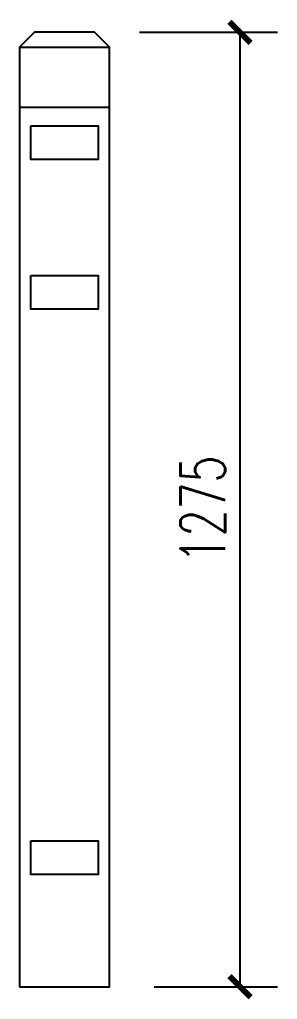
# Model space of a CAD drawing. Header units: millimetres. Extents: x -1003406 to 3312184, y 81337 to 716393.
# Drawn here: x 1125610 to 1125954, y 430966 to 432275 of the extents above; entities that cross this region are included whole.
import ezdxf

# ---------------------------------------------------------------- set-up
doc = ezdxf.new("R2010")
doc.units = ezdxf.units.MM
doc.header["$LTSCALE"] = 10
doc.layers.get('0').update_dxf_attribs({"linetype": 'CONTINUOUS'})
doc.layers.get('Defpoints').update_dxf_attribs({"linetype": 'CONTINUOUS'})
doc.layers.add('PUB_DIM', color=3, linetype='CONTINUOUS')
doc.layers.add('栏杆', color=4, linetype='CONTINUOUS')
doc.styles.add('_TCH_DIM_T3', font='SIMPLEX', dxfattribs={"width": 0.705882, "bigfont": 'GBCBIG'})
doc.dimstyles.new('_T&20', dxfattribs={"dimtxt": 59.5, "dimasz": 20, "dimexe": 50, "dimexo": 60, "dimgap": 20, "dimtad": 1, "dimdec": 0, "dimzin": 0, "dimdsep": 46, "dimtxsty": '_TCH_DIM_T3', "dimblk": 'ARCHTICK', "dimcen": 0.09, "dimclrt": 7, "dimazin": 2, "dimtfac": 1, "dimtdec": 0, "dimtix": 1, "dimtmove": 2, "dimatfit": 3, "dimfxl": 1, "dimtolj": 1, "dimtzin": 0, "dimarcsym": 0})

# ---------------------------------------------------------------- blocks, each defined once
blk = doc.blocks.new('_ArchTick')
at = {"color": 0, "const_width": 0.4}
blk.add_lwpolyline([(-0.707, -0.707), (0.707, 0.707)], dxfattribs=at)
blk = doc.blocks.new('*D154')
at = {"layer": 'Defpoints', "color": 0, "transparency": 16777216}
for p in [(1125709.8, 432258.1), (1125729.8, 430983.1), (1125904.2, 430983.1)]:
    blk.add_point(p, dxfattribs=at)
at = {"layer": 'PUB_DIM', "color": 0, "lineweight": -2, "transparency": 16777216}
for p, q in [((1125769.8, 432258.1), (1125954.2, 432258.1)), ((1125904.2, 432258.1), (1125904.2, 430983.1)), ((1125789.8, 430983.1), (1125954.2, 430983.1))]:
    blk.add_line(p, q, dxfattribs=at)
at = {"layer": 'PUB_DIM', "color": 0, "lineweight": -2, "transparency": 16777216, "xscale": 20, "yscale": 20, "zscale": 20}
for p, rotation in [((1125904.2, 432258.1), 90), ((1125904.2, 430983.1), 270)]:
    blk.add_blockref('_ArchTick', p, dxfattribs=dict(at, rotation=rotation))
at = {"layer": 'PUB_DIM', "color": 7, "transparency": 16777216, "insert": (1125854.5, 431620.6), "char_height": 59.5, "attachment_point": 5, "rotation": 90, "style": '_TCH_DIM_T3'}
blk.add_mtext('\\A1;1275', dxfattribs=at)

msp = doc.modelspace()

# ---------------------------------------------------------------- linework, layer by layer
at = {"layer": '栏杆'}
for p, q in [((1125609.8, 432238.1), (1125729.8, 432238.1)), ((1125609.8, 432158.1), (1125729.8, 432158.1))]:
    msp.add_line(p, q, dxfattribs=at)
for points in [[(1125609.8, 430983.1), (1125729.8, 430983.1), (1125729.8, 432238.1), (1125729.8, 432238.1), (1125709.8, 432258.1), (1125629.8, 432258.1), (1125609.8, 432238.1), (1125609.8, 432238.1)], [(1125624.8, 432133.1), (1125714.8, 432133.1), (1125714.8, 432088.1), (1125624.8, 432088.1)], [(1125624.8, 431933.1), (1125714.8, 431933.1), (1125714.8, 431888.1), (1125624.8, 431888.1)], [(1125624.8, 431178.1), (1125714.8, 431178.1), (1125714.8, 431133.1), (1125624.8, 431133.1)]]:
    msp.add_lwpolyline(points, close=True, dxfattribs=at)

# ---------------------------------------------------------------- dimensions: what is measured, and where the dimension line sits
at = {"layer": 'PUB_DIM'}
dim = msp.add_linear_dim(base=(1125904.2, 430983.1), p1=(1125709.8, 432258.1), p2=(1125729.8, 430983.1), angle=90, dimstyle='_T&20', override={"dimfxl": 2.5}, dxfattribs=at)
dim.commit()
dim.dimension.update_dxf_attribs({"geometry": '*D154', "text_midpoint": (1125854.5, 431620.6)})

doc.saveas('drawing.dxf')
